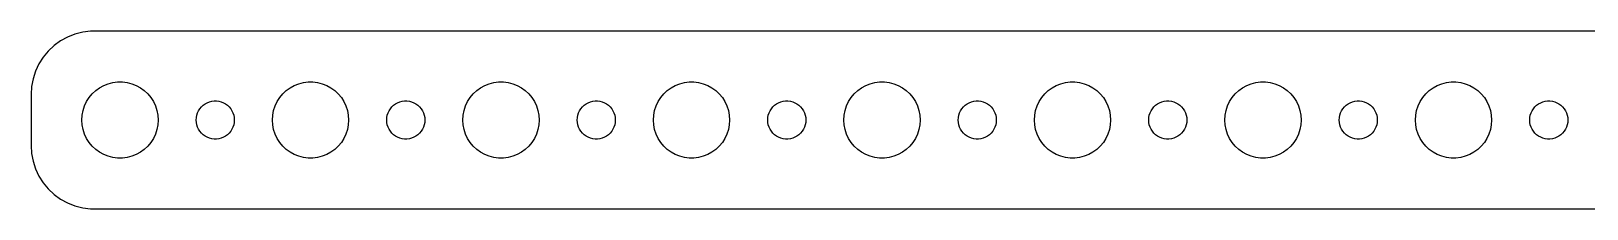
# Model space of a CAD drawing. Header units: metres. Extents: x -247 to 247, y -7 to 7.
# Drawn here: x -247 to -124.5, y -7 to 7 of the extents above; entities that cross this region are included whole.
import ezdxf

# ---------------------------------------------------------------- set-up
doc = ezdxf.new("R2010")
doc.units = ezdxf.units.M

msp = doc.modelspace()

# ---------------------------------------------------------------- linework, layer by layer
for p, q in [((-244.679, 6.22163), (-245.187, 5.85255)), ((-244.129, 6.52412), (-244.679, 6.22163)), ((-243.545, 6.75528), (-244.129, 6.52412)), ((-242.937, 6.91142), (-243.545, 6.75528)), ((-242.314, 6.99013), (-242.937, 6.91142)), ((242.314, 6.99013), (-242.314, 6.99013)), ((-246.045, 4.93892), (-246.382, 4.40877)), ((-245.645, 5.42273), (-246.045, 4.93892)), ((-245.187, 5.85255), (-245.645, 5.42273)), ((-246.649, 3.84062), (-246.843, 3.24344)), ((-246.382, 4.40877), (-246.649, 3.84062)), ((-246.961, 2.62666), (-247, 2)), ((-246.843, 3.24344), (-246.961, 2.62666)), ((-241.912, 2.31154), (-241.607, 2.53297)), ((-241.607, 2.53297), (-241.277, 2.71448)), ((-241.277, 2.71448), (-240.927, 2.85316)), ((-240.927, 2.85316), (-240.562, 2.94685)), ((-240.562, 2.94685), (-240.188, 2.99408)), ((-240.188, 2.99408), (-239.812, 2.99408)), ((-239.812, 2.99408), (-239.438, 2.94685)), ((-239.438, 2.94685), (-239.073, 2.85316)), ((-239.073, 2.85316), (-238.723, 2.71448)), ((-238.723, 2.71448), (-238.393, 2.53297)), ((-238.393, 2.53297), (-238.088, 2.31154)), ((-226.912, 2.31154), (-226.607, 2.53297)), ((-226.607, 2.53297), (-226.277, 2.71448)), ((-226.277, 2.71448), (-225.927, 2.85316)), ((-225.927, 2.85316), (-225.562, 2.94685)), ((-225.562, 2.94685), (-225.188, 2.99408)), ((-225.188, 2.99408), (-224.812, 2.99408)), ((-224.812, 2.99408), (-224.438, 2.94685)), ((-224.438, 2.94685), (-224.073, 2.85316)), ((-224.073, 2.85316), (-223.723, 2.71448)), ((-223.723, 2.71448), (-223.393, 2.53297)), ((-223.393, 2.53297), (-223.088, 2.31154)), ((-211.912, 2.31154), (-211.607, 2.53297)), ((-211.607, 2.53297), (-211.277, 2.71448)), ((-211.277, 2.71448), (-210.927, 2.85316)), ((-210.927, 2.85316), (-210.562, 2.94685)), ((-210.562, 2.94685), (-210.188, 2.99408)), ((-210.188, 2.99408), (-209.812, 2.99408)), ((-209.812, 2.99408), (-209.438, 2.94685)), ((-209.438, 2.94685), (-209.073, 2.85316)), ((-209.073, 2.85316), (-208.723, 2.71448)), ((-208.723, 2.71448), (-208.393, 2.53297)), ((-208.393, 2.53297), (-208.088, 2.31154)), ((-196.912, 2.31154), (-196.607, 2.53297)), ((-196.607, 2.53297), (-196.277, 2.71448)), ((-196.277, 2.71448), (-195.927, 2.85316)), ((-195.927, 2.85316), (-195.562, 2.94685)), ((-195.562, 2.94685), (-195.188, 2.99408)), ((-195.188, 2.99408), (-194.812, 2.99408)), ((-194.812, 2.99408), (-194.438, 2.94685)), ((-194.438, 2.94685), (-194.073, 2.85316)), ((-194.073, 2.85316), (-193.723, 2.71448)), ((-193.723, 2.71448), (-193.393, 2.53297)), ((-193.393, 2.53297), (-193.088, 2.31154)), ((-181.912, 2.31154), (-181.607, 2.53297)), ((-181.607, 2.53297), (-181.277, 2.71448)), ((-181.277, 2.71448), (-180.927, 2.85316)), ((-180.927, 2.85316), (-180.562, 2.94685)), ((-180.562, 2.94685), (-180.188, 2.99408)), ((-180.188, 2.99408), (-179.812, 2.99408)), ((-179.812, 2.99408), (-179.438, 2.94685)), ((-179.438, 2.94685), (-179.073, 2.85316)), ((-179.073, 2.85316), (-178.723, 2.71448)), ((-178.723, 2.71448), (-178.393, 2.53297)), ((-178.393, 2.53297), (-178.088, 2.31154)), ((-166.912, 2.31154), (-166.607, 2.53297)), ((-166.607, 2.53297), (-166.277, 2.71448)), ((-166.277, 2.71448), (-165.927, 2.85316)), ((-165.927, 2.85316), (-165.562, 2.94685)), ((-165.562, 2.94685), (-165.188, 2.99408)), ((-165.188, 2.99408), (-164.812, 2.99408)), ((-164.812, 2.99408), (-164.438, 2.94685)), ((-164.438, 2.94685), (-164.073, 2.85316)), ((-164.073, 2.85316), (-163.723, 2.71448)), ((-163.723, 2.71448), (-163.393, 2.53297)), ((-163.393, 2.53297), (-163.088, 2.31154)), ((-151.912, 2.31154), (-151.607, 2.53297)), ((-151.607, 2.53297), (-151.277, 2.71448)), ((-151.277, 2.71448), (-150.927, 2.85316)), ((-150.927, 2.85316), (-150.562, 2.94685)), ((-150.562, 2.94685), (-150.188, 2.99408)), ((-150.188, 2.99408), (-149.812, 2.99408)), ((-149.812, 2.99408), (-149.438, 2.94685)), ((-149.438, 2.94685), (-149.073, 2.85316)), ((-149.073, 2.85316), (-148.723, 2.71448)), ((-148.723, 2.71448), (-148.393, 2.53297)), ((-148.393, 2.53297), (-148.088, 2.31154)), ((-136.912, 2.31154), (-136.607, 2.53297)), ((-136.607, 2.53297), (-136.277, 2.71448)), ((-136.277, 2.71448), (-135.927, 2.85316)), ((-135.927, 2.85316), (-135.562, 2.94685)), ((-135.562, 2.94685), (-135.188, 2.99408)), ((-135.188, 2.99408), (-134.812, 2.99408)), ((-134.812, 2.99408), (-134.438, 2.94685)), ((-134.438, 2.94685), (-134.073, 2.85316)), ((-134.073, 2.85316), (-133.723, 2.71448)), ((-133.723, 2.71448), (-133.393, 2.53297)), ((-133.393, 2.53297), (-133.088, 2.31154)), ((-247, 2), (-247, -2)), ((-242.789, 1.10437), (-242.629, 1.44525)), ((-242.629, 1.44525), (-242.427, 1.76335)), ((-242.427, 1.76335), (-242.187, 2.05363)), ((-242.187, 2.05363), (-241.912, 2.31154)), ((-238.088, 2.31154), (-237.813, 2.05363)), ((-237.813, 2.05363), (-237.573, 1.76335)), ((-237.573, 1.76335), (-237.371, 1.44525)), ((-237.371, 1.44525), (-237.211, 1.10437)), ((-233.456, 1.15576), (-233.304, 1.26648)), ((-233.304, 1.26648), (-233.139, 1.35724)), ((-233.139, 1.35724), (-232.964, 1.42657)), ((-232.964, 1.42657), (-232.781, 1.47342)), ((-232.781, 1.47342), (-232.594, 1.49704)), ((-232.594, 1.49704), (-232.406, 1.49704)), ((-232.406, 1.49704), (-232.219, 1.47342)), ((-232.219, 1.47342), (-232.036, 1.42657)), ((-232.036, 1.42657), (-231.861, 1.35724)), ((-231.861, 1.35724), (-231.696, 1.26648)), ((-231.696, 1.26648), (-231.544, 1.15576)), ((-227.789, 1.10437), (-227.629, 1.44525)), ((-227.629, 1.44525), (-227.427, 1.76335)), ((-227.427, 1.76335), (-227.187, 2.05363)), ((-227.187, 2.05363), (-226.912, 2.31154)), ((-223.088, 2.31154), (-222.813, 2.05363)), ((-222.813, 2.05363), (-222.573, 1.76335)), ((-222.573, 1.76335), (-222.371, 1.44525)), ((-222.371, 1.44525), (-222.211, 1.10437)), ((-218.456, 1.15576), (-218.304, 1.26648)), ((-218.304, 1.26648), (-218.139, 1.35724)), ((-218.139, 1.35724), (-217.964, 1.42657)), ((-217.964, 1.42657), (-217.781, 1.47342)), ((-217.781, 1.47342), (-217.594, 1.49704)), ((-217.594, 1.49704), (-217.406, 1.49704)), ((-217.406, 1.49704), (-217.219, 1.47342)), ((-217.219, 1.47342), (-217.036, 1.42657)), ((-217.036, 1.42657), (-216.861, 1.35724)), ((-216.861, 1.35724), (-216.696, 1.26648)), ((-216.696, 1.26648), (-216.544, 1.15576)), ((-212.789, 1.10437), (-212.629, 1.44525)), ((-212.629, 1.44525), (-212.427, 1.76335)), ((-212.427, 1.76335), (-212.187, 2.05363)), ((-212.187, 2.05363), (-211.912, 2.31154)), ((-208.088, 2.31154), (-207.813, 2.05363)), ((-207.813, 2.05363), (-207.573, 1.76335)), ((-207.573, 1.76335), (-207.371, 1.44525)), ((-207.371, 1.44525), (-207.211, 1.10437)), ((-203.456, 1.15576), (-203.304, 1.26648)), ((-203.304, 1.26648), (-203.139, 1.35724)), ((-203.139, 1.35724), (-202.964, 1.42657)), ((-202.964, 1.42657), (-202.781, 1.47342)), ((-202.781, 1.47342), (-202.594, 1.49704)), ((-202.594, 1.49704), (-202.406, 1.49704)), ((-202.406, 1.49704), (-202.219, 1.47342)), ((-202.219, 1.47342), (-202.036, 1.42657)), ((-202.036, 1.42657), (-201.861, 1.35724)), ((-201.861, 1.35724), (-201.696, 1.26648)), ((-201.696, 1.26648), (-201.544, 1.15576)), ((-197.789, 1.10437), (-197.629, 1.44525)), ((-197.629, 1.44525), (-197.427, 1.76335)), ((-197.427, 1.76335), (-197.187, 2.05363)), ((-197.187, 2.05363), (-196.912, 2.31154)), ((-193.088, 2.31154), (-192.813, 2.05363)), ((-192.813, 2.05363), (-192.573, 1.76335)), ((-192.573, 1.76335), (-192.371, 1.44525)), ((-192.371, 1.44525), (-192.211, 1.10437)), ((-188.456, 1.15576), (-188.304, 1.26648)), ((-188.304, 1.26648), (-188.139, 1.35724)), ((-188.139, 1.35724), (-187.964, 1.42657)), ((-187.964, 1.42657), (-187.781, 1.47342)), ((-187.781, 1.47342), (-187.594, 1.49704)), ((-187.594, 1.49704), (-187.406, 1.49704)), ((-187.406, 1.49704), (-187.219, 1.47342)), ((-187.219, 1.47342), (-187.036, 1.42657)), ((-187.036, 1.42657), (-186.861, 1.35724)), ((-186.861, 1.35724), (-186.696, 1.26648)), ((-186.696, 1.26648), (-186.544, 1.15576)), ((-182.789, 1.10437), (-182.629, 1.44525)), ((-182.629, 1.44525), (-182.427, 1.76335)), ((-182.427, 1.76335), (-182.187, 2.05363)), ((-182.187, 2.05363), (-181.912, 2.31154)), ((-178.088, 2.31154), (-177.813, 2.05363)), ((-177.813, 2.05363), (-177.573, 1.76335)), ((-177.573, 1.76335), (-177.371, 1.44525)), ((-177.371, 1.44525), (-177.211, 1.10437)), ((-173.456, 1.15576), (-173.304, 1.26648)), ((-173.304, 1.26648), (-173.139, 1.35724)), ((-173.139, 1.35724), (-172.964, 1.42657)), ((-172.964, 1.42657), (-172.781, 1.47342)), ((-172.781, 1.47342), (-172.594, 1.49704)), ((-172.594, 1.49704), (-172.406, 1.49704)), ((-172.406, 1.49704), (-172.219, 1.47342)), ((-172.219, 1.47342), (-172.036, 1.42657)), ((-172.036, 1.42657), (-171.861, 1.35724)), ((-171.861, 1.35724), (-171.696, 1.26648)), ((-171.696, 1.26648), (-171.544, 1.15576)), ((-167.789, 1.10437), (-167.629, 1.44525)), ((-167.629, 1.44525), (-167.427, 1.76335)), ((-167.427, 1.76335), (-167.187, 2.05363)), ((-167.187, 2.05363), (-166.912, 2.31154)), ((-163.088, 2.31154), (-162.813, 2.05363)), ((-162.813, 2.05363), (-162.573, 1.76335)), ((-162.573, 1.76335), (-162.371, 1.44525)), ((-162.371, 1.44525), (-162.211, 1.10437)), ((-158.456, 1.15576), (-158.304, 1.26648)), ((-158.304, 1.26648), (-158.139, 1.35724)), ((-158.139, 1.35724), (-157.964, 1.42657)), ((-157.964, 1.42657), (-157.781, 1.47342)), ((-157.781, 1.47342), (-157.594, 1.49704)), ((-157.594, 1.49704), (-157.406, 1.49704)), ((-157.406, 1.49704), (-157.219, 1.47342)), ((-157.219, 1.47342), (-157.036, 1.42657)), ((-157.036, 1.42657), (-156.861, 1.35724)), ((-156.861, 1.35724), (-156.696, 1.26648)), ((-156.696, 1.26648), (-156.544, 1.15576)), ((-152.789, 1.10437), (-152.629, 1.44525)), ((-152.629, 1.44525), (-152.427, 1.76335)), ((-152.427, 1.76335), (-152.187, 2.05363)), ((-152.187, 2.05363), (-151.912, 2.31154)), ((-148.088, 2.31154), (-147.813, 2.05363)), ((-147.813, 2.05363), (-147.573, 1.76335)), ((-147.573, 1.76335), (-147.371, 1.44525)), ((-147.371, 1.44525), (-147.211, 1.10437)), ((-143.456, 1.15576), (-143.304, 1.26648)), ((-143.304, 1.26648), (-143.139, 1.35724)), ((-143.139, 1.35724), (-142.964, 1.42657)), ((-142.964, 1.42657), (-142.781, 1.47342)), ((-142.781, 1.47342), (-142.594, 1.49704)), ((-142.594, 1.49704), (-142.406, 1.49704)), ((-142.406, 1.49704), (-142.219, 1.47342)), ((-142.219, 1.47342), (-142.036, 1.42657)), ((-142.036, 1.42657), (-141.861, 1.35724)), ((-141.861, 1.35724), (-141.696, 1.26648)), ((-141.696, 1.26648), (-141.544, 1.15576)), ((-137.789, 1.10437), (-137.629, 1.44525)), ((-137.629, 1.44525), (-137.427, 1.76335)), ((-137.427, 1.76335), (-137.187, 2.05363)), ((-137.187, 2.05363), (-136.912, 2.31154)), ((-133.088, 2.31154), (-132.813, 2.05363)), ((-132.813, 2.05363), (-132.573, 1.76335)), ((-132.573, 1.76335), (-132.371, 1.44525)), ((-132.371, 1.44525), (-132.211, 1.10437)), ((-128.456, 1.15576), (-128.304, 1.26648)), ((-128.304, 1.26648), (-128.139, 1.35724)), ((-128.139, 1.35724), (-127.964, 1.42657)), ((-127.964, 1.42657), (-127.781, 1.47342)), ((-127.781, 1.47342), (-127.594, 1.49704)), ((-127.594, 1.49704), (-127.406, 1.49704)), ((-127.406, 1.49704), (-127.219, 1.47342)), ((-127.219, 1.47342), (-127.036, 1.42657)), ((-127.036, 1.42657), (-126.861, 1.35724)), ((-126.861, 1.35724), (-126.696, 1.26648)), ((-126.696, 1.26648), (-126.544, 1.15576)), ((-243, 0), (-242.976, 0.375992)), ((-242.976, -0.375992), (-243, 0)), ((-242.976, 0.375992), (-242.906, 0.746063)), ((-242.906, 0.746063), (-242.789, 1.10437)), ((-237.211, 1.10437), (-237.094, 0.746063)), ((-237.094, 0.746063), (-237.024, 0.375992)), ((-237.024, 0.375992), (-237, 0)), ((-237, 0), (-237.024, -0.375992)), ((-234, 0), (-233.988, 0.187988)), ((-233.988, -0.187988), (-234, 0)), ((-233.988, 0.187988), (-233.953, 0.373032)), ((-233.953, 0.373032), (-233.895, 0.552185)), ((-233.895, 0.552185), (-233.814, 0.722626)), ((-233.814, 0.722626), (-233.714, 0.881668)), ((-233.714, 0.881668), (-233.593, 1.02681)), ((-233.593, 1.02681), (-233.456, 1.15576)), ((-231.544, 1.15576), (-231.407, 1.02681)), ((-231.407, 1.02681), (-231.286, 0.881668)), ((-231.286, 0.881668), (-231.186, 0.722626)), ((-231.186, 0.722626), (-231.105, 0.552185)), ((-231.105, 0.552185), (-231.047, 0.373032)), ((-231.047, 0.373032), (-231.012, 0.187988)), ((-231.012, 0.187988), (-231, 0)), ((-231, 0), (-231.012, -0.187988)), ((-228, 0), (-227.976, 0.375992)), ((-227.976, -0.375992), (-228, 0)), ((-227.976, 0.375992), (-227.906, 0.746063)), ((-227.906, 0.746063), (-227.789, 1.10437)), ((-222.211, 1.10437), (-222.094, 0.746063)), ((-222.094, 0.746063), (-222.024, 0.375992)), ((-222.024, 0.375992), (-222, 0)), ((-222, 0), (-222.024, -0.375992)), ((-219, 0), (-218.988, 0.187988)), ((-218.988, -0.187988), (-219, 0)), ((-218.988, 0.187988), (-218.953, 0.373032)), ((-218.953, 0.373032), (-218.895, 0.552185)), ((-218.895, 0.552185), (-218.814, 0.722626)), ((-218.814, 0.722626), (-218.714, 0.881668)), ((-218.714, 0.881668), (-218.593, 1.02681)), ((-218.593, 1.02681), (-218.456, 1.15576)), ((-216.544, 1.15576), (-216.407, 1.02681)), ((-216.407, 1.02681), (-216.286, 0.881668)), ((-216.286, 0.881668), (-216.186, 0.722626)), ((-216.186, 0.722626), (-216.105, 0.552185)), ((-216.105, 0.552185), (-216.047, 0.373032)), ((-216.047, 0.373032), (-216.012, 0.187988)), ((-216.012, 0.187988), (-216, 0)), ((-216, 0), (-216.012, -0.187988)), ((-213, 0), (-212.976, 0.375992)), ((-212.976, -0.375992), (-213, 0)), ((-212.976, 0.375992), (-212.906, 0.746063)), ((-212.906, 0.746063), (-212.789, 1.10437)), ((-207.211, 1.10437), (-207.094, 0.746063)), ((-207.094, 0.746063), (-207.024, 0.375992)), ((-207.024, 0.375992), (-207, 0)), ((-207, 0), (-207.024, -0.375992)), ((-204, 0), (-203.988, 0.187988)), ((-203.988, -0.187988), (-204, 0)), ((-203.988, 0.187988), (-203.953, 0.373032)), ((-203.953, 0.373032), (-203.895, 0.552185)), ((-203.895, 0.552185), (-203.814, 0.722626)), ((-203.814, 0.722626), (-203.714, 0.881668)), ((-203.714, 0.881668), (-203.593, 1.02681)), ((-203.593, 1.02681), (-203.456, 1.15576)), ((-201.544, 1.15576), (-201.407, 1.02681)), ((-201.407, 1.02681), (-201.286, 0.881668)), ((-201.286, 0.881668), (-201.186, 0.722626)), ((-201.186, 0.722626), (-201.105, 0.552185)), ((-201.105, 0.552185), (-201.047, 0.373032)), ((-201.047, 0.373032), (-201.012, 0.187988)), ((-201.012, 0.187988), (-201, 0)), ((-201, 0), (-201.012, -0.187988)), ((-198, 0), (-197.976, 0.375992)), ((-197.976, -0.375992), (-198, 0)), ((-197.976, 0.375992), (-197.906, 0.746063)), ((-197.906, 0.746063), (-197.789, 1.10437)), ((-192.211, 1.10437), (-192.094, 0.746063)), ((-192.094, 0.746063), (-192.024, 0.375992)), ((-192.024, 0.375992), (-192, 0)), ((-192, 0), (-192.024, -0.375992)), ((-189, 0), (-188.988, 0.187988)), ((-188.988, -0.187988), (-189, 0)), ((-188.988, 0.187988), (-188.953, 0.373032)), ((-188.953, 0.373032), (-188.895, 0.552185)), ((-188.895, 0.552185), (-188.814, 0.722626)), ((-188.814, 0.722626), (-188.714, 0.881668)), ((-188.714, 0.881668), (-188.593, 1.02681)), ((-188.593, 1.02681), (-188.456, 1.15576)), ((-186.544, 1.15576), (-186.407, 1.02681)), ((-186.407, 1.02681), (-186.286, 0.881668)), ((-186.286, 0.881668), (-186.186, 0.722626)), ((-186.186, 0.722626), (-186.105, 0.552185)), ((-186.105, 0.552185), (-186.047, 0.373032)), ((-186.047, 0.373032), (-186.012, 0.187988)), ((-186.012, 0.187988), (-186, 0)), ((-186, 0), (-186.012, -0.187988)), ((-183, 0), (-182.976, 0.375992)), ((-182.976, -0.375992), (-183, 0)), ((-182.976, 0.375992), (-182.906, 0.746063)), ((-182.906, 0.746063), (-182.789, 1.10437)), ((-177.211, 1.10437), (-177.094, 0.746063)), ((-177.094, 0.746063), (-177.024, 0.375992)), ((-177.024, 0.375992), (-177, 0)), ((-177, 0), (-177.024, -0.375992)), ((-174, 0), (-173.988, 0.187988)), ((-173.988, -0.187988), (-174, 0)), ((-173.988, 0.187988), (-173.953, 0.373032)), ((-173.953, 0.373032), (-173.895, 0.552185)), ((-173.895, 0.552185), (-173.814, 0.722626)), ((-173.814, 0.722626), (-173.714, 0.881668)), ((-173.714, 0.881668), (-173.593, 1.02681)), ((-173.593, 1.02681), (-173.456, 1.15576)), ((-171.544, 1.15576), (-171.407, 1.02681)), ((-171.407, 1.02681), (-171.286, 0.881668)), ((-171.286, 0.881668), (-171.186, 0.722626)), ((-171.186, 0.722626), (-171.105, 0.552185)), ((-171.105, 0.552185), (-171.047, 0.373032)), ((-171.047, 0.373032), (-171.012, 0.187988)), ((-171.012, 0.187988), (-171, 0)), ((-171, 0), (-171.012, -0.187988)), ((-168, 0), (-167.976, 0.375992)), ((-167.976, -0.375992), (-168, 0)), ((-167.976, 0.375992), (-167.906, 0.746063)), ((-167.906, 0.746063), (-167.789, 1.10437)), ((-162.211, 1.10437), (-162.094, 0.746063)), ((-162.094, 0.746063), (-162.024, 0.375992)), ((-162.024, 0.375992), (-162, 0)), ((-162, 0), (-162.024, -0.375992)), ((-159, 0), (-158.988, 0.187988)), ((-158.988, -0.187988), (-159, 0)), ((-158.988, 0.187988), (-158.953, 0.373032)), ((-158.953, 0.373032), (-158.895, 0.552185)), ((-158.895, 0.552185), (-158.814, 0.722626)), ((-158.814, 0.722626), (-158.714, 0.881668)), ((-158.714, 0.881668), (-158.593, 1.02681)), ((-158.593, 1.02681), (-158.456, 1.15576)), ((-156.544, 1.15576), (-156.407, 1.02681)), ((-156.407, 1.02681), (-156.286, 0.881668)), ((-156.286, 0.881668), (-156.186, 0.722626)), ((-156.186, 0.722626), (-156.105, 0.552185)), ((-156.105, 0.552185), (-156.047, 0.373032)), ((-156.047, 0.373032), (-156.012, 0.187988)), ((-156.012, 0.187988), (-156, 0)), ((-156, 0), (-156.012, -0.187988)), ((-153, 0), (-152.976, 0.375992)), ((-152.976, -0.375992), (-153, 0)), ((-152.976, 0.375992), (-152.906, 0.746063)), ((-152.906, 0.746063), (-152.789, 1.10437)), ((-147.211, 1.10437), (-147.094, 0.746063)), ((-147.094, 0.746063), (-147.024, 0.375992)), ((-147.024, 0.375992), (-147, 0)), ((-147, 0), (-147.024, -0.375992)), ((-144, 0), (-143.988, 0.187988)), ((-143.988, -0.187988), (-144, 0)), ((-143.988, 0.187988), (-143.953, 0.373032)), ((-143.953, 0.373032), (-143.895, 0.552185)), ((-143.895, 0.552185), (-143.814, 0.722626)), ((-143.814, 0.722626), (-143.714, 0.881668)), ((-143.714, 0.881668), (-143.593, 1.02681)), ((-143.593, 1.02681), (-143.456, 1.15576)), ((-141.544, 1.15576), (-141.407, 1.02681)), ((-141.407, 1.02681), (-141.286, 0.881668)), ((-141.286, 0.881668), (-141.186, 0.722626)), ((-141.186, 0.722626), (-141.105, 0.552185)), ((-141.105, 0.552185), (-141.047, 0.373032)), ((-141.047, 0.373032), (-141.012, 0.187988)), ((-141.012, 0.187988), (-141, 0)), ((-141, 0), (-141.012, -0.187988)), ((-138, 0), (-137.976, 0.375992)), ((-137.976, -0.375992), (-138, 0)), ((-137.976, 0.375992), (-137.906, 0.746063)), ((-137.906, 0.746063), (-137.789, 1.10437)), ((-132.211, 1.10437), (-132.094, 0.746063)), ((-132.094, 0.746063), (-132.024, 0.375992)), ((-132.024, 0.375992), (-132, 0)), ((-132, 0), (-132.024, -0.375992)), ((-129, 0), (-128.988, 0.187988)), ((-128.988, -0.187988), (-129, 0)), ((-128.988, 0.187988), (-128.953, 0.373032)), ((-128.953, 0.373032), (-128.895, 0.552185)), ((-128.895, 0.552185), (-128.814, 0.722626)), ((-128.814, 0.722626), (-128.714, 0.881668)), ((-128.714, 0.881668), (-128.593, 1.02681)), ((-128.593, 1.02681), (-128.456, 1.15576)), ((-126.544, 1.15576), (-126.407, 1.02681)), ((-126.407, 1.02681), (-126.286, 0.881668)), ((-126.286, 0.881668), (-126.186, 0.722626)), ((-126.186, 0.722626), (-126.105, 0.552185)), ((-126.105, 0.552185), (-126.047, 0.373032)), ((-126.047, 0.373032), (-126.012, 0.187988)), ((-126.012, 0.187988), (-126, 0)), ((-126, 0), (-126.012, -0.187988)), ((-242.906, -0.746063), (-242.976, -0.375992)), ((-242.789, -1.10437), (-242.906, -0.746063)), ((-242.629, -1.44525), (-242.789, -1.10437)), ((-237.211, -1.10437), (-237.371, -1.44525)), ((-237.094, -0.746063), (-237.211, -1.10437)), ((-237.024, -0.375992), (-237.094, -0.746063)), ((-233.953, -0.373032), (-233.988, -0.187988)), ((-233.895, -0.552185), (-233.953, -0.373032)), ((-233.814, -0.722626), (-233.895, -0.552185)), ((-233.714, -0.881668), (-233.814, -0.722626)), ((-233.593, -1.02681), (-233.714, -0.881668)), ((-233.456, -1.15576), (-233.593, -1.02681)), ((-233.304, -1.26648), (-233.456, -1.15576)), ((-231.544, -1.15576), (-231.696, -1.26648)), ((-231.407, -1.02681), (-231.544, -1.15576)), ((-231.286, -0.881668), (-231.407, -1.02681)), ((-231.186, -0.722626), (-231.286, -0.881668)), ((-231.105, -0.552185), (-231.186, -0.722626)), ((-231.047, -0.373032), (-231.105, -0.552185)), ((-231.012, -0.187988), (-231.047, -0.373032)), ((-227.906, -0.746063), (-227.976, -0.375992)), ((-227.789, -1.10437), (-227.906, -0.746063)), ((-227.629, -1.44525), (-227.789, -1.10437)), ((-222.211, -1.10437), (-222.371, -1.44525)), ((-222.094, -0.746063), (-222.211, -1.10437)), ((-222.024, -0.375992), (-222.094, -0.746063)), ((-218.953, -0.373032), (-218.988, -0.187988)), ((-218.895, -0.552185), (-218.953, -0.373032)), ((-218.814, -0.722626), (-218.895, -0.552185)), ((-218.714, -0.881668), (-218.814, -0.722626)), ((-218.593, -1.02681), (-218.714, -0.881668)), ((-218.456, -1.15576), (-218.593, -1.02681)), ((-218.304, -1.26648), (-218.456, -1.15576)), ((-216.544, -1.15576), (-216.696, -1.26648)), ((-216.407, -1.02681), (-216.544, -1.15576)), ((-216.286, -0.881668), (-216.407, -1.02681)), ((-216.186, -0.722626), (-216.286, -0.881668)), ((-216.105, -0.552185), (-216.186, -0.722626)), ((-216.047, -0.373032), (-216.105, -0.552185)), ((-216.012, -0.187988), (-216.047, -0.373032)), ((-212.906, -0.746063), (-212.976, -0.375992)), ((-212.789, -1.10437), (-212.906, -0.746063)), ((-212.629, -1.44525), (-212.789, -1.10437)), ((-207.211, -1.10437), (-207.371, -1.44525)), ((-207.094, -0.746063), (-207.211, -1.10437)), ((-207.024, -0.375992), (-207.094, -0.746063)), ((-203.953, -0.373032), (-203.988, -0.187988)), ((-203.895, -0.552185), (-203.953, -0.373032)), ((-203.814, -0.722626), (-203.895, -0.552185)), ((-203.714, -0.881668), (-203.814, -0.722626)), ((-203.593, -1.02681), (-203.714, -0.881668)), ((-203.456, -1.15576), (-203.593, -1.02681)), ((-203.304, -1.26648), (-203.456, -1.15576)), ((-201.544, -1.15576), (-201.696, -1.26648)), ((-201.407, -1.02681), (-201.544, -1.15576)), ((-201.286, -0.881668), (-201.407, -1.02681)), ((-201.186, -0.722626), (-201.286, -0.881668)), ((-201.105, -0.552185), (-201.186, -0.722626)), ((-201.047, -0.373032), (-201.105, -0.552185)), ((-201.012, -0.187988), (-201.047, -0.373032)), ((-197.906, -0.746063), (-197.976, -0.375992)), ((-197.789, -1.10437), (-197.906, -0.746063)), ((-197.629, -1.44525), (-197.789, -1.10437)), ((-192.211, -1.10437), (-192.371, -1.44525)), ((-192.094, -0.746063), (-192.211, -1.10437)), ((-192.024, -0.375992), (-192.094, -0.746063)), ((-188.953, -0.373032), (-188.988, -0.187988)), ((-188.895, -0.552185), (-188.953, -0.373032)), ((-188.814, -0.722626), (-188.895, -0.552185)), ((-188.714, -0.881668), (-188.814, -0.722626)), ((-188.593, -1.02681), (-188.714, -0.881668)), ((-188.456, -1.15576), (-188.593, -1.02681)), ((-188.304, -1.26648), (-188.456, -1.15576)), ((-186.544, -1.15576), (-186.696, -1.26648)), ((-186.407, -1.02681), (-186.544, -1.15576)), ((-186.286, -0.881668), (-186.407, -1.02681)), ((-186.186, -0.722626), (-186.286, -0.881668)), ((-186.105, -0.552185), (-186.186, -0.722626)), ((-186.047, -0.373032), (-186.105, -0.552185)), ((-186.012, -0.187988), (-186.047, -0.373032)), ((-182.906, -0.746063), (-182.976, -0.375992)), ((-182.789, -1.10437), (-182.906, -0.746063)), ((-182.629, -1.44525), (-182.789, -1.10437)), ((-177.211, -1.10437), (-177.371, -1.44525)), ((-177.094, -0.746063), (-177.211, -1.10437)), ((-177.024, -0.375992), (-177.094, -0.746063)), ((-173.953, -0.373032), (-173.988, -0.187988)), ((-173.895, -0.552185), (-173.953, -0.373032)), ((-173.814, -0.722626), (-173.895, -0.552185)), ((-173.714, -0.881668), (-173.814, -0.722626)), ((-173.593, -1.02681), (-173.714, -0.881668)), ((-173.456, -1.15576), (-173.593, -1.02681)), ((-173.304, -1.26648), (-173.456, -1.15576)), ((-171.544, -1.15576), (-171.696, -1.26648)), ((-171.407, -1.02681), (-171.544, -1.15576)), ((-171.286, -0.881668), (-171.407, -1.02681)), ((-171.186, -0.722626), (-171.286, -0.881668)), ((-171.105, -0.552185), (-171.186, -0.722626)), ((-171.047, -0.373032), (-171.105, -0.552185)), ((-171.012, -0.187988), (-171.047, -0.373032)), ((-167.906, -0.746063), (-167.976, -0.375992)), ((-167.789, -1.10437), (-167.906, -0.746063)), ((-167.629, -1.44525), (-167.789, -1.10437)), ((-162.211, -1.10437), (-162.371, -1.44525)), ((-162.094, -0.746063), (-162.211, -1.10437)), ((-162.024, -0.375992), (-162.094, -0.746063)), ((-158.953, -0.373032), (-158.988, -0.187988)), ((-158.895, -0.552185), (-158.953, -0.373032)), ((-158.814, -0.722626), (-158.895, -0.552185)), ((-158.714, -0.881668), (-158.814, -0.722626)), ((-158.593, -1.02681), (-158.714, -0.881668)), ((-158.456, -1.15576), (-158.593, -1.02681)), ((-158.304, -1.26648), (-158.456, -1.15576)), ((-156.544, -1.15576), (-156.696, -1.26648)), ((-156.407, -1.02681), (-156.544, -1.15576)), ((-156.286, -0.881668), (-156.407, -1.02681)), ((-156.186, -0.722626), (-156.286, -0.881668)), ((-156.105, -0.552185), (-156.186, -0.722626)), ((-156.047, -0.373032), (-156.105, -0.552185)), ((-156.012, -0.187988), (-156.047, -0.373032)), ((-152.906, -0.746063), (-152.976, -0.375992)), ((-152.789, -1.10437), (-152.906, -0.746063)), ((-152.629, -1.44525), (-152.789, -1.10437)), ((-147.211, -1.10437), (-147.371, -1.44525)), ((-147.094, -0.746063), (-147.211, -1.10437)), ((-147.024, -0.375992), (-147.094, -0.746063)), ((-143.953, -0.373032), (-143.988, -0.187988)), ((-143.895, -0.552185), (-143.953, -0.373032)), ((-143.814, -0.722626), (-143.895, -0.552185)), ((-143.714, -0.881668), (-143.814, -0.722626)), ((-143.593, -1.02681), (-143.714, -0.881668)), ((-143.456, -1.15576), (-143.593, -1.02681)), ((-143.304, -1.26648), (-143.456, -1.15576)), ((-141.544, -1.15576), (-141.696, -1.26648)), ((-141.407, -1.02681), (-141.544, -1.15576)), ((-141.286, -0.881668), (-141.407, -1.02681)), ((-141.186, -0.722626), (-141.286, -0.881668)), ((-141.105, -0.552185), (-141.186, -0.722626)), ((-141.047, -0.373032), (-141.105, -0.552185)), ((-141.012, -0.187988), (-141.047, -0.373032)), ((-137.906, -0.746063), (-137.976, -0.375992)), ((-137.789, -1.10437), (-137.906, -0.746063)), ((-137.629, -1.44525), (-137.789, -1.10437)), ((-132.211, -1.10437), (-132.371, -1.44525)), ((-132.094, -0.746063), (-132.211, -1.10437)), ((-132.024, -0.375992), (-132.094, -0.746063)), ((-128.953, -0.373032), (-128.988, -0.187988)), ((-128.895, -0.552185), (-128.953, -0.373032)), ((-128.814, -0.722626), (-128.895, -0.552185)), ((-128.714, -0.881668), (-128.814, -0.722626)), ((-128.593, -1.02681), (-128.714, -0.881668)), ((-128.456, -1.15576), (-128.593, -1.02681)), ((-128.304, -1.26648), (-128.456, -1.15576)), ((-126.544, -1.15576), (-126.696, -1.26648)), ((-126.407, -1.02681), (-126.544, -1.15576)), ((-126.286, -0.881668), (-126.407, -1.02681)), ((-126.186, -0.722626), (-126.286, -0.881668)), ((-126.105, -0.552185), (-126.186, -0.722626)), ((-126.047, -0.373032), (-126.105, -0.552185)), ((-126.012, -0.187988), (-126.047, -0.373032)), ((-247, -2), (-246.961, -2.62666)), ((-242.427, -1.76335), (-242.629, -1.44525)), ((-242.187, -2.05363), (-242.427, -1.76335)), ((-241.912, -2.31154), (-242.187, -2.05363)), ((-241.607, -2.53297), (-241.912, -2.31154)), ((-238.088, -2.31154), (-238.393, -2.53297)), ((-237.813, -2.05363), (-238.088, -2.31154)), ((-237.573, -1.76335), (-237.813, -2.05363)), ((-237.371, -1.44525), (-237.573, -1.76335)), ((-233.139, -1.35724), (-233.304, -1.26648)), ((-232.964, -1.42657), (-233.139, -1.35724)), ((-232.781, -1.47342), (-232.964, -1.42657)), ((-232.594, -1.49704), (-232.781, -1.47342)), ((-232.406, -1.49704), (-232.594, -1.49704)), ((-232.219, -1.47342), (-232.406, -1.49704)), ((-232.036, -1.42657), (-232.219, -1.47342)), ((-231.861, -1.35724), (-232.036, -1.42657)), ((-231.696, -1.26648), (-231.861, -1.35724)), ((-227.427, -1.76335), (-227.629, -1.44525)), ((-227.187, -2.05363), (-227.427, -1.76335)), ((-226.912, -2.31154), (-227.187, -2.05363)), ((-226.607, -2.53297), (-226.912, -2.31154)), ((-223.088, -2.31154), (-223.393, -2.53297)), ((-222.813, -2.05363), (-223.088, -2.31154)), ((-222.573, -1.76335), (-222.813, -2.05363)), ((-222.371, -1.44525), (-222.573, -1.76335)), ((-218.139, -1.35724), (-218.304, -1.26648)), ((-217.964, -1.42657), (-218.139, -1.35724)), ((-217.781, -1.47342), (-217.964, -1.42657)), ((-217.594, -1.49704), (-217.781, -1.47342)), ((-217.406, -1.49704), (-217.594, -1.49704)), ((-217.219, -1.47342), (-217.406, -1.49704)), ((-217.036, -1.42657), (-217.219, -1.47342)), ((-216.861, -1.35724), (-217.036, -1.42657)), ((-216.696, -1.26648), (-216.861, -1.35724)), ((-212.427, -1.76335), (-212.629, -1.44525)), ((-212.187, -2.05363), (-212.427, -1.76335)), ((-211.912, -2.31154), (-212.187, -2.05363)), ((-211.607, -2.53297), (-211.912, -2.31154)), ((-208.088, -2.31154), (-208.393, -2.53297)), ((-207.813, -2.05363), (-208.088, -2.31154)), ((-207.573, -1.76335), (-207.813, -2.05363)), ((-207.371, -1.44525), (-207.573, -1.76335)), ((-203.139, -1.35724), (-203.304, -1.26648)), ((-202.964, -1.42657), (-203.139, -1.35724)), ((-202.781, -1.47342), (-202.964, -1.42657)), ((-202.594, -1.49704), (-202.781, -1.47342)), ((-202.406, -1.49704), (-202.594, -1.49704)), ((-202.219, -1.47342), (-202.406, -1.49704)), ((-202.036, -1.42657), (-202.219, -1.47342)), ((-201.861, -1.35724), (-202.036, -1.42657)), ((-201.696, -1.26648), (-201.861, -1.35724)), ((-197.427, -1.76335), (-197.629, -1.44525)), ((-197.187, -2.05363), (-197.427, -1.76335)), ((-196.912, -2.31154), (-197.187, -2.05363)), ((-196.607, -2.53297), (-196.912, -2.31154)), ((-193.088, -2.31154), (-193.393, -2.53297)), ((-192.813, -2.05363), (-193.088, -2.31154)), ((-192.573, -1.76335), (-192.813, -2.05363)), ((-192.371, -1.44525), (-192.573, -1.76335)), ((-188.139, -1.35724), (-188.304, -1.26648)), ((-187.964, -1.42657), (-188.139, -1.35724)), ((-187.781, -1.47342), (-187.964, -1.42657)), ((-187.594, -1.49704), (-187.781, -1.47342)), ((-187.406, -1.49704), (-187.594, -1.49704)), ((-187.219, -1.47342), (-187.406, -1.49704)), ((-187.036, -1.42657), (-187.219, -1.47342)), ((-186.861, -1.35724), (-187.036, -1.42657)), ((-186.696, -1.26648), (-186.861, -1.35724)), ((-182.427, -1.76335), (-182.629, -1.44525)), ((-182.187, -2.05363), (-182.427, -1.76335)), ((-181.912, -2.31154), (-182.187, -2.05363)), ((-181.607, -2.53297), (-181.912, -2.31154)), ((-178.088, -2.31154), (-178.393, -2.53297)), ((-177.813, -2.05363), (-178.088, -2.31154)), ((-177.573, -1.76335), (-177.813, -2.05363)), ((-177.371, -1.44525), (-177.573, -1.76335)), ((-173.139, -1.35724), (-173.304, -1.26648)), ((-172.964, -1.42657), (-173.139, -1.35724)), ((-172.781, -1.47342), (-172.964, -1.42657)), ((-172.594, -1.49704), (-172.781, -1.47342)), ((-172.406, -1.49704), (-172.594, -1.49704)), ((-172.219, -1.47342), (-172.406, -1.49704)), ((-172.036, -1.42657), (-172.219, -1.47342)), ((-171.861, -1.35724), (-172.036, -1.42657)), ((-171.696, -1.26648), (-171.861, -1.35724)), ((-167.427, -1.76335), (-167.629, -1.44525)), ((-167.187, -2.05363), (-167.427, -1.76335)), ((-166.912, -2.31154), (-167.187, -2.05363)), ((-166.607, -2.53297), (-166.912, -2.31154)), ((-163.088, -2.31154), (-163.393, -2.53297)), ((-162.813, -2.05363), (-163.088, -2.31154)), ((-162.573, -1.76335), (-162.813, -2.05363)), ((-162.371, -1.44525), (-162.573, -1.76335)), ((-158.139, -1.35724), (-158.304, -1.26648)), ((-157.964, -1.42657), (-158.139, -1.35724)), ((-157.781, -1.47342), (-157.964, -1.42657)), ((-157.594, -1.49704), (-157.781, -1.47342)), ((-157.406, -1.49704), (-157.594, -1.49704)), ((-157.219, -1.47342), (-157.406, -1.49704)), ((-157.036, -1.42657), (-157.219, -1.47342)), ((-156.861, -1.35724), (-157.036, -1.42657)), ((-156.696, -1.26648), (-156.861, -1.35724)), ((-152.427, -1.76335), (-152.629, -1.44525)), ((-152.187, -2.05363), (-152.427, -1.76335)), ((-151.912, -2.31154), (-152.187, -2.05363)), ((-151.607, -2.53297), (-151.912, -2.31154)), ((-148.088, -2.31154), (-148.393, -2.53297)), ((-147.813, -2.05363), (-148.088, -2.31154)), ((-147.573, -1.76335), (-147.813, -2.05363)), ((-147.371, -1.44525), (-147.573, -1.76335)), ((-143.139, -1.35724), (-143.304, -1.26648)), ((-142.964, -1.42657), (-143.139, -1.35724)), ((-142.781, -1.47342), (-142.964, -1.42657)), ((-142.594, -1.49704), (-142.781, -1.47342)), ((-142.406, -1.49704), (-142.594, -1.49704)), ((-142.219, -1.47342), (-142.406, -1.49704)), ((-142.036, -1.42657), (-142.219, -1.47342)), ((-141.861, -1.35724), (-142.036, -1.42657)), ((-141.696, -1.26648), (-141.861, -1.35724)), ((-137.427, -1.76335), (-137.629, -1.44525)), ((-137.187, -2.05363), (-137.427, -1.76335)), ((-136.912, -2.31154), (-137.187, -2.05363)), ((-136.607, -2.53297), (-136.912, -2.31154)), ((-133.088, -2.31154), (-133.393, -2.53297)), ((-132.813, -2.05363), (-133.088, -2.31154)), ((-132.573, -1.76335), (-132.813, -2.05363)), ((-132.371, -1.44525), (-132.573, -1.76335)), ((-128.139, -1.35724), (-128.304, -1.26648)), ((-127.964, -1.42657), (-128.139, -1.35724)), ((-127.781, -1.47342), (-127.964, -1.42657)), ((-127.594, -1.49704), (-127.781, -1.47342)), ((-127.406, -1.49704), (-127.594, -1.49704)), ((-127.219, -1.47342), (-127.406, -1.49704)), ((-127.036, -1.42657), (-127.219, -1.47342)), ((-126.861, -1.35724), (-127.036, -1.42657)), ((-126.696, -1.26648), (-126.861, -1.35724)), ((-246.961, -2.62666), (-246.843, -3.24344)), ((-246.843, -3.24344), (-246.649, -3.84062)), ((-241.277, -2.71448), (-241.607, -2.53297)), ((-240.927, -2.85316), (-241.277, -2.71448)), ((-240.562, -2.94685), (-240.927, -2.85316)), ((-240.188, -2.99408), (-240.562, -2.94685)), ((-239.812, -2.99408), (-240.188, -2.99408)), ((-239.438, -2.94685), (-239.812, -2.99408)), ((-239.073, -2.85316), (-239.438, -2.94685)), ((-238.723, -2.71448), (-239.073, -2.85316)), ((-238.393, -2.53297), (-238.723, -2.71448)), ((-226.277, -2.71448), (-226.607, -2.53297)), ((-225.927, -2.85316), (-226.277, -2.71448)), ((-225.562, -2.94685), (-225.927, -2.85316)), ((-225.188, -2.99408), (-225.562, -2.94685)), ((-224.812, -2.99408), (-225.188, -2.99408)), ((-224.438, -2.94685), (-224.812, -2.99408)), ((-224.073, -2.85316), (-224.438, -2.94685)), ((-223.723, -2.71448), (-224.073, -2.85316)), ((-223.393, -2.53297), (-223.723, -2.71448)), ((-211.277, -2.71448), (-211.607, -2.53297)), ((-210.927, -2.85316), (-211.277, -2.71448)), ((-210.562, -2.94685), (-210.927, -2.85316)), ((-210.188, -2.99408), (-210.562, -2.94685)), ((-209.812, -2.99408), (-210.188, -2.99408)), ((-209.438, -2.94685), (-209.812, -2.99408)), ((-209.073, -2.85316), (-209.438, -2.94685)), ((-208.723, -2.71448), (-209.073, -2.85316)), ((-208.393, -2.53297), (-208.723, -2.71448)), ((-196.277, -2.71448), (-196.607, -2.53297)), ((-195.927, -2.85316), (-196.277, -2.71448)), ((-195.562, -2.94685), (-195.927, -2.85316)), ((-195.188, -2.99408), (-195.562, -2.94685)), ((-194.812, -2.99408), (-195.188, -2.99408)), ((-194.438, -2.94685), (-194.812, -2.99408)), ((-194.073, -2.85316), (-194.438, -2.94685)), ((-193.723, -2.71448), (-194.073, -2.85316)), ((-193.393, -2.53297), (-193.723, -2.71448)), ((-181.277, -2.71448), (-181.607, -2.53297)), ((-180.927, -2.85316), (-181.277, -2.71448)), ((-180.562, -2.94685), (-180.927, -2.85316)), ((-180.188, -2.99408), (-180.562, -2.94685)), ((-179.812, -2.99408), (-180.188, -2.99408)), ((-179.438, -2.94685), (-179.812, -2.99408)), ((-179.073, -2.85316), (-179.438, -2.94685)), ((-178.723, -2.71448), (-179.073, -2.85316)), ((-178.393, -2.53297), (-178.723, -2.71448)), ((-166.277, -2.71448), (-166.607, -2.53297)), ((-165.927, -2.85316), (-166.277, -2.71448)), ((-165.562, -2.94685), (-165.927, -2.85316)), ((-165.188, -2.99408), (-165.562, -2.94685)), ((-164.812, -2.99408), (-165.188, -2.99408)), ((-164.438, -2.94685), (-164.812, -2.99408)), ((-164.073, -2.85316), (-164.438, -2.94685)), ((-163.723, -2.71448), (-164.073, -2.85316)), ((-163.393, -2.53297), (-163.723, -2.71448)), ((-151.277, -2.71448), (-151.607, -2.53297)), ((-150.927, -2.85316), (-151.277, -2.71448)), ((-150.562, -2.94685), (-150.927, -2.85316)), ((-150.188, -2.99408), (-150.562, -2.94685)), ((-149.812, -2.99408), (-150.188, -2.99408)), ((-149.438, -2.94685), (-149.812, -2.99408)), ((-149.073, -2.85316), (-149.438, -2.94685)), ((-148.723, -2.71448), (-149.073, -2.85316)), ((-148.393, -2.53297), (-148.723, -2.71448)), ((-136.277, -2.71448), (-136.607, -2.53297)), ((-135.927, -2.85316), (-136.277, -2.71448)), ((-135.562, -2.94685), (-135.927, -2.85316)), ((-135.188, -2.99408), (-135.562, -2.94685)), ((-134.812, -2.99408), (-135.188, -2.99408)), ((-134.438, -2.94685), (-134.812, -2.99408)), ((-134.073, -2.85316), (-134.438, -2.94685)), ((-133.723, -2.71448), (-134.073, -2.85316)), ((-133.393, -2.53297), (-133.723, -2.71448)), ((-246.649, -3.84062), (-246.382, -4.40877)), ((-246.382, -4.40877), (-246.045, -4.93892)), ((-246.045, -4.93892), (-245.645, -5.42273)), ((-245.645, -5.42273), (-245.187, -5.85255)), ((-245.187, -5.85255), (-244.679, -6.22163)), ((-244.679, -6.22163), (-244.129, -6.52412)), ((-244.129, -6.52412), (-243.545, -6.75528)), ((-243.545, -6.75528), (-242.937, -6.91142)), ((-242.937, -6.91142), (-242.314, -6.99013)), ((-242.314, -6.99013), (242.314, -6.99013))]:
    msp.add_line(p, q)

doc.saveas('drawing.dxf')
